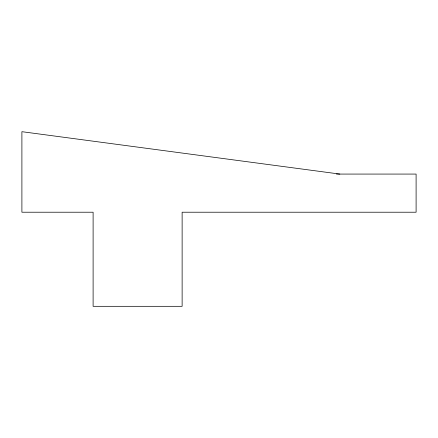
<?xml version="1.0" encoding="UTF-8"?>
<svg xmlns="http://www.w3.org/2000/svg" width="438" height="438" viewBox="0 0 438 438"><rect width="100%" height="100%" fill="white"/><g stroke="black" fill="none" stroke-linecap="round" stroke-linejoin="round"><path stroke-width="0.66" d="M336.384 174.072L416.1 174.072L416.1 212.216L182.126 212.216L182.126 306.315L93.108 306.315L93.108 212.216L21.9 212.216L21.9 131.685L339.806 174.072"/></g></svg>
